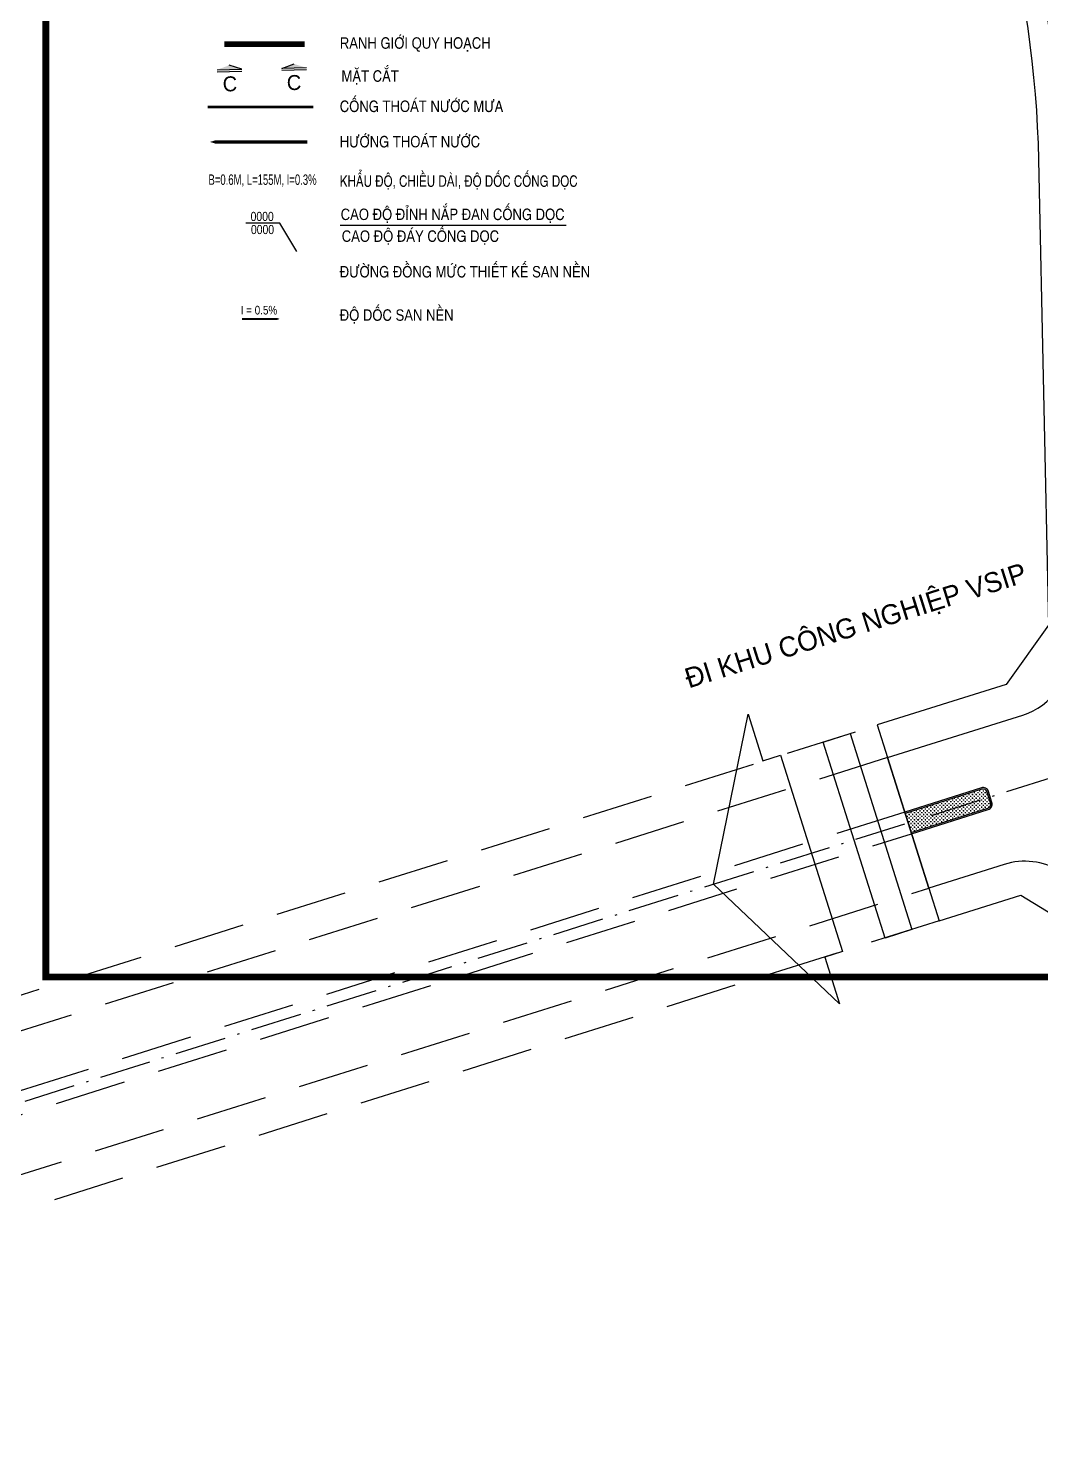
# Model space of a CAD drawing. Header units: metres. Extents: x 563124 to 573994, y 2062953 to 2068466.
# Drawn here: x 567970.8 to 568148.2, y 2065749.5 to 2065997.4 of the extents above; entities that cross this region are included whole.
import ezdxf
from ezdxf.enums import TextEntityAlignment as Align

# ---------------------------------------------------------------- set-up
doc = ezdxf.new("R2010")
doc.units = ezdxf.units.M
doc.linetypes.add('ACAD_ISO10W100', pattern=[18.5, 12, -3, 0.5, -3])
doc.linetypes.add('HIDDEN', pattern=[0.375, 0.25, -0.125])
doc.layers.get('0').update_dxf_attribs({"linetype": 'CONTINUOUS'})
for name, color, linetype in [('BoThamCo', 94, 'CONTINUOUS'), ('chu', 7, 'CONTINUOUS'), ('do doc SN', 3, 'CONTINUOUS'), ('ghi_chu', 7, 'CONTINUOUS'), ('ghinut', 86, 'CONTINUOUS'), ('hacth sdd', 8, 'CONTINUOUS'), ('Khung ban ve', 7, 'CONTINUOUS'), ('LogDg', 7, 'CONTINUOUS'), ('LogDg phu', 7, 'CONTINUOUS'), ('MC', 7, 'CONTINUOUS'), ('RANHGIOI', 2, 'HIDDEN'), ('thoatnuoc', 3, 'CONTINUOUS'), ('TimDg', 222, 'CONTINUOUS'), ('TNuoc', 7, 'CONTINUOUS'), ('ViaHeS', 32, 'CONTINUOUS'), ('ViaHeSphu', 32, 'CONTINUOUS')]:
    doc.layers.add(name, color=color, linetype=linetype)
for name, color, linetype, lineweight in [('datKeSog', 251, 'CONTINUOUS', 13), ('datMatNc', 150, 'CONTINUOUS', 13), ('TEXT', 31, 'CONTINUOUS', 25), ('TN', 3, 'CONTINUOUS', 5)]:
    doc.layers.add(name, color=color, linetype=linetype, lineweight=lineweight)
doc.styles.add('avantH', font='VHAVAN.ttf', dxfattribs={"height": 10})
doc.styles.add('IN', font='VHARIALN.ttf')
doc.styles.add('solo', font='VHARIALN.ttf')
doc.styles.add('text', font='VHARIALN.ttf')
doc.styles.add('VnBlackH', font='VHBLACK.ttf')
doc.linetypes.add('TN_WATER_SUPPLY', pattern='A,0.5,-0.2,["TN",Standard,S=0.1,R=0,X=-0.1,Y=-0.05],-0.2', length=0.9)
doc.dimstyles.new('kichthuocnut', dxfattribs={"dimtxt": 1.1, "dimasz": 0.5, "dimexe": 0.5, "dimexo": 0.5, "dimgap": 0.5, "dimtad": 1, "dimzin": 0, "dimdsep": 46, "dimtxsty": 'solo', "dimblk": 'BOXFILLED', "dimcen": 0.09, "dimdle": 1, "dimclrd": 256, "dimclre": 256, "dimclrt": 7, "dimadec": 0, "dimazin": 0, "dimtfac": 1, "dimtix": 1, "dimtofl": 0, "dimtmove": 1, "dimatfit": 3, "dimldrblk": 'ARCHTICK', "dimfxl": 1, "dimtfill": 1, "dimtfillclr": 2, "dimtolj": 1, "dimtzin": 0, "dimlwd": -1, "dimlwe": -1, "dimarcsym": 0})

# ---------------------------------------------------------------- blocks, each defined once
blk = doc.blocks.new('_BoxFilled')
at = {"color": 0, "linetype": 'ByBlock', "lineweight": -2}
blk.add_line((-0.5, 0), (-1, 0), dxfattribs=at)
at = {"color": 0, "linetype": 'ByBlock'}
blk.add_solid([(-0.5, 0.5), (0.5, 0.5), (-0.5, -0.5), (0.5, -0.5)], dxfattribs=at)
blk = doc.blocks.new('mt')
at = {"layer": 'TN', "linetype": 'Continuous'}
blk.add_lwpolyline([(6346.931571949535, -0.01678922632709146, 566.9291350990534, 566.9291350990534, 0), (-7038.645866118532, -0.01678922632709146, 2267.716540396214, 0, 0), (-10714.44231449445, -0.01678922632709146, 0, 0, 0)], format="xyseb", dxfattribs=at)

msp = doc.modelspace()

# ---------------------------------------------------------------- hatches: boundary and pattern name
at = {"layer": 'hacth sdd'}
h = msp.add_hatch(dxfattribs=at)
h.set_pattern_fill('DASH', color=152, scale=0.5, style=0)
h.set_pattern_definition([(0, (0, 0), (1.5875, 1.5875), [1.5875, -1.5875])])
edge = h.paths.add_edge_path()
edge.add_line((568183.6201683327, 2065918.921055044), (568168.8181398355, 2066044.597950605))
edge.add_arc((568024.8134988274, 2066027.63730887), 144.9999999997729, 6.717261423255472, 34.05897894871769)
edge.add_line((568144.9404182411, 2066108.843978744), (568098.1901080231, 2066178.000499469))
edge.add_line((568098.1901080231, 2066178.000499469), (568085.0913842997, 2066201.596774492))
edge.add_arc((568202.2502013814, 2066266.633776105), 133.9999999954225, 200.0084056628792, 209.035455693567, ccw=False)
edge.add_line((568076.3381152166, 2066220.784604287), (568071.4225555877, 2066234.283831054))
edge.add_arc((568197.3346417545, 2066280.133002879), 133.9999999997454, 170.7022042001583, 200.0084056654896, ccw=False)
edge.add_line((568065.0951427778, 2066301.782827597), (568070.2285092395, 2066333.137991798))
edge.add_line((568070.2285092395, 2066333.137991798), (568075.3908017699, 2066383.853710804))
edge.add_arc((567886.8530623493, 2066414.423643979), 191.0000000004416, 350.7900851439517, 357.9800821339687)
edge.add_line((568077.7343815274, 2066407.691483183), (568080.4256581354, 2066483.99899346))
edge.add_line((568080.4256581354, 2066483.99899346), (568080.6457711871, 2066490.814411395))
edge.add_line((568080.6457711871, 2066490.814411395), (568076.7772794547, 2066494.780576226))
edge.add_line((568076.7772794547, 2066494.780576226), (568057.0791909866, 2066494.635737341))
edge.add_line((568057.0791909866, 2066494.635737341), (568051.8839304355, 2066489.606287584))
edge.add_line((568051.8839304355, 2066489.606287584), (568042.8667809778, 2066263.069308326))
edge.add_arc((568132.2959639548, 2066259.509640887), 89.50000000112202, 177.7205840143957, 210.7173070783)
edge.add_line((568055.352991614, 2066213.79280583), (568139.856352352, 2066071.57080512))
edge.add_arc((567955.4122950307, 2065970.128014746), 210.4999999999731, 1.2450517960169236, 28.810450033350207, ccw=False)
edge.add_line((568165.8625975254, 2065974.701873059), (568167.5880580689, 2065895.310761973))
edge.add_line((568167.5880580689, 2065895.310761973), (568172.3432413975, 2065891.903232982))
edge.add_line((568172.3432413975, 2065891.903232982), (568183.4382738377, 2065895.402493342))
edge.add_line((568183.4382738377, 2065895.402493342), (568186.5903919834, 2065900.513268813))
edge.add_line((568186.5903919834, 2065900.513268813), (568183.6201683327, 2065918.921055044))
h = msp.add_hatch(dxfattribs=at)
h.set_pattern_fill('CROSS', color=64, scale=0.05, style=0)
h.set_pattern_definition([(0, (568124.4922125977, 2065856.434559209), (0.3175, 0.3175), [0.15875, -0.4762500000000001]), (90, (568124.5715875977, 2065856.355184209), (-0.3175, 0.3175), [0.15875, -0.4762500000000001])])
edge = h.paths.add_edge_path()
edge.add_arc((568138.7502634323, 2065861.38579943), 0.75000000039755, 287.5047442937333, 377.5047442990833)
edge.add_line((568139.4655324684, 2065861.611388008), (568138.8639764291, 2065863.518729299))
edge.add_arc((568138.1487073932, 2065863.293140721), 0.7500000000234844, 17.50474432139668, 107.504744307565)
edge.add_line((568137.9231188158, 2065864.008409757), (568124.4922125977, 2065859.772438572))
edge.add_line((568124.4922125977, 2065859.772438572), (568125.5449457916, 2065856.434559209))
edge.add_line((568125.5449457916, 2065856.434559209), (568138.9758520096, 2065860.670530394))
at = {"layer": 'MC', "linetype": 'Continuous', "extrusion": (1.136646169905575e-10, -4.397725141815303e-09, 1)}
msp.add_hatch(color=6, dxfattribs=at).paths.add_polyline_path([(568006.0710226977, 2065990.902558955), (568008.2625164178, 2065990.234458839), (568003.9169676525, 2065990.122142817)])
at = {"layer": 'MC', "linetype": 'Continuous', "extrusion": (1.136645490485583e-10, -4.397725143571346e-09, 1)}
msp.add_hatch(color=6, dxfattribs=at).paths.add_polyline_path([(568017.4117229463, 2065991.135413971), (568015.2576679, 2065990.354997833), (568019.6032166653, 2065990.467313854)])

# ---------------------------------------------------------------- linework, layer by layer
at = {"layer": 'BoThamCo'}
msp.add_lwpolyline([(568138.9758520096, 2065860.670530394, 0.4142135624340024), (568139.4655324684, 2065861.611388008), (568138.8639764291, 2065863.518729299, 0.4142135623481141), (568137.9231188158, 2065864.008409757), (568124.4922125977, 2065859.772438572), (568125.5449457916, 2065856.434559209)], format="xyb", close=True, dxfattribs=at)
at = {"layer": 'chu', "color": 7, "linetype": 'Continuous', "ltscale": 15}
msp.add_line((568025.4698331136, 2065962.897440964, -8.344186311921081e-08), (568065.0746307239, 2065962.897440964, -8.344186311921081e-08), dxfattribs=at)
at = {"layer": 'datKeSog'}
msp.add_lwpolyline([(568051.8839304355, 2066489.606287584), (568048.7612246759, 2066486.583245415), (568039.8691547329, 2066263.188626788, 0.1449785006139977), (568052.773897567, 2066212.260397956), (568137.2516644283, 2066070.081472601, -0.1207992988462257), (568162.8633058033, 2065974.636687426), (568164.5398766699, 2065897.495066083), (568167.588058069, 2065895.310761973), (568165.8625975254, 2065974.701873059, 0.1208601099268), (568139.856352352, 2066071.57080512), (568055.352991614, 2066213.79280583, -0.144978500596995), (568042.8667809778, 2066263.069308326)], format="xyb", close=True, dxfattribs=at)
at = {"layer": 'datMatNc'}
msp.add_lwpolyline([(568183.6201683327, 2065918.921055044), (568168.8181398355, 2066044.597950605, 0.1198699787168014), (568144.9404182411, 2066108.843978744), (568098.1901080231, 2066178.000499469), (568085.0913842997, 2066201.596774492, -0.03940831778231667), (568076.3381152166, 2066220.784604287), (568071.4225555877, 2066234.283831054, -0.1285739781791055), (568065.0951427778, 2066301.782827597), (568070.2285092395, 2066333.137991798), (568075.3908017699, 2066383.853710804, 0.03138257663283053), (568077.7343815274, 2066407.691483183), (568080.4256581354, 2066483.99899346), (568080.6457711871, 2066490.814411395), (568076.7772794547, 2066494.780576226), (568057.0791909866, 2066494.635737341), (568051.8839304355, 2066489.606287584), (568042.8667809778, 2066263.069308326, 0.144978500596995), (568055.352991614, 2066213.79280583), (568139.856352352, 2066071.57080512, -0.1208601099268), (568165.8625975254, 2065974.701873059), (568167.5880580689, 2065895.310761973), (568172.3432413975, 2065891.903232982), (568183.4382738377, 2065895.402493342), (568186.5903919834, 2065900.513268813)], format="xyb", close=True, dxfattribs=at)
at = {"layer": 'do doc SN', "color": 7, "elevation": -8.344186311921081e-08}
msp.add_lwpolyline([(568008.3064207948, 2065946.449372507, 0.3319999999521919, 0.3319999999521919, 0), (568013.8967270851, 2065946.4493725, 0.8299999998804797, 0, 0), (568014.8763290854, 2065946.449372507, 0, 0, 0)], format="xyseb", dxfattribs=at)
at = {"layer": 'Khung ban ve', "const_width": 1.2}
msp.add_lwpolyline([(567973.9280794318, 2066641.109092405), (569223.9280794318, 2066641.109092405), (569223.9280794318, 2065831.109092405), (567973.9280794318, 2065831.109092405)], close=True, dxfattribs=at)
at = {"layer": 'LogDg'}
for points in [[(568045.188604878, 2066491.114154764), (568036.1221219269, 2066263.337774866, 0.1449785006141449), (568049.5500300109, 2066210.344888107), (568133.9955428395, 2066068.220247376, -0.120721405446996), (568159.1141911512, 2065974.555205381), (568160.7765047523, 2065898.069582814, 0.4999972063578449), (568176.3830888772, 2065886.886020754), (568184.0826050598, 2065889.31436983, 0.3722012688619736), (568192.3199572255, 2065902.670232601), (568189.5639809998, 2065919.750233027), (568174.7769525672, 2066045.299770262, 0.1198699787172776), (568149.9111873204, 2066112.204254739), (568103.3082810397, 2066181.142724645), (568090.3373014865, 2066204.508879035, -0.0394083177976418), (568081.9759698212, 2066222.837552279), (568077.0604101897, 2066236.336779054, -0.1285739781631975), (568071.0163143739, 2066300.81343246), (568076.1791778276, 2066332.348767519), (568081.3420762167, 2066383.07043864, 0.0311547668504222)], [(568275.0823982375, 2065841.639260481, -0.1098508434394714), (568264.8417057456, 2065873.91856557), (568264.2863700383, 2065880.185380674, 0.4849671442629072), (568253.7723415798, 2065887.063529975), (568213.2814197191, 2065873.474975447, 0.367009995740145), (568205.252533348, 2065860.186960457), (568213.0785627802, 2065811.685603736), (568207.1551780794, 2065810.729824639), (568200.0478888282, 2065854.7768314, 0.4575121343061496), (568184.5917021884, 2065864.309577779), (568172.1433342944, 2065860.383489185, 0.375227047875502), (568163.9269503753, 2065846.901924934, 0.0494446077986198), (568174.2324779166, 2065809.579214345), (568179.0768881324, 2065795.119904572), (568171.965407385, 2065792.737292226), (568167.1740316963, 2065807.038307672, -0.0442762420745262), (568157.259776039, 2065841.661338445, 0.4483491219588146), (568141.8671922563, 2065850.834725481), (568128.6279896891, 2065846.659215695), (568121.409168812, 2065869.547781732), (568145.0901506677, 2065877.016522496, 0.3333358165575122), (568153.4779003187, 2065888.721569589), (568151.6159618458, 2065974.392241321, 0.120558977139746), (568127.4823963504, 2066064.499317227)]]:
    msp.add_lwpolyline(points, format="xyb", dxfattribs=at)
at = {"layer": 'LogDg', "ltscale": 0.75}
for points in [[(568110.4120262641, 2065834.583832077), (568112.9960376006, 2065826.390760774), (568090.9277621275, 2065847.393786836), (568096.9742329742, 2065877.179548202), (568099.5582443067, 2065868.986476897), (568102.6794143314, 2065869.97086217), (568113.5331962851, 2065835.568217354)], [(568114.835999959, 2065873.766010155), (568125.664237951, 2065839.43313993), (568121.0080268861, 2065837.886787427), (568110.1542449283, 2065872.289432245)]]:
    msp.add_lwpolyline(points, close=True, dxfattribs=at)
at = {"layer": 'LogDg'}
msp.add_lwpolyline([(568139.0510482022, 2065860.432107382, 0.414213562459298), (568139.7039554805, 2065861.6865842), (568139.1023994412, 2065863.593925491, 0.4142135623743699), (568137.8479226234, 2065864.24683277), (568124.4170164054, 2065860.010861584), (568125.6201419841, 2065856.196136199)], format="xyb", close=True, dxfattribs=at)
at = {"layer": 'LogDg phu', "linetype": 'HIDDEN', "ltscale": 50}
for points in [[(568121.409168812, 2065869.547781731), (567839.8815684333, 2065780.756840625, -0.3885952892119609), (567809.275189152, 2065795.007400011), (567793.9709257017, 2065831.843864622), (567775.264984491, 2065876.864723126), (567764.4249333385, 2065902.955846242), (567747.281988876, 2065944.214712572), (567729.2232768235, 2065987.679141002), (567710.464687371, 2066038.557694003), (567709.9613827929, 2066054.871221176, -0.3491088883845632), (567718.8925676671, 2066066.843741356), (568010.5497664135, 2066143.842634098)], [(568171.9654073849, 2065792.737292225), (568193.0167068782, 2065729.904615605, -0.4085812435176516), (568188.1182599403, 2065719.827957144), (567831.8561018949, 2065592.781168764, -0.5249747262411383), (567821.1706275612, 2065600.479249175), (567822.6236573436, 2065671.833480155), (567822.0686766575, 2065731.411147348, -0.329890677393226), (567839.5479728384, 2065755.486319626), (568128.6279896891, 2065846.659215694)]]:
    msp.add_lwpolyline(points, format="xyb", dxfattribs=at)
at = {"layer": 'LogDg phu', "linetype": 'HIDDEN', "ltscale": 50, "elevation": 2.6014947e-09}
msp.add_lwpolyline([(568124.417016405, 2065860.010861584), (567831.5399723656, 2065767.640421408, 1.000000000027756), (567832.7430979447, 2065763.825696021), (568125.620141984, 2065856.196136197)], format="xyb", dxfattribs=at)
at = {"layer": 'MC', "color": 6, "linetype": 'Continuous'}
for p, q in [((568003.9169676505, 2065990.122142818, 1.593607949586559e-09), (568008.262516417, 2065990.234458838, 1.593607808517881e-09)), ((568003.9263273191, 2065989.760013754), (568008.2718760855, 2065989.872329775)), ((568008.262516417, 2065990.234458838, 1.593607808517881e-09), (568006.0710226966, 2065990.902558956, 4.780823780502177e-09)), ((568015.2576679008, 2065990.354997833, 1.593607808517881e-09), (568017.4117229475, 2065991.135413971, 4.780823780502177e-09)), ((568019.6032166672, 2065990.467313854, 1.593607949586559e-09), (568015.2576679008, 2065990.354997833, 1.593607808517881e-09)), ((568019.6125763353, 2065990.10518479), (568015.2670275689, 2065989.99286877))]:
    msp.add_line(p, q, dxfattribs=at)
at = {"layer": 'RANHGIOI', "color": 1, "ltscale": 9, "const_width": 1, "elevation": -8.344186311921081e-08}
msp.add_lwpolyline([(568019.2905101014, 2065994.59611114), (568005.1978376381, 2065994.59611114)], dxfattribs=at)
at = {"layer": 'thoatnuoc', "linetype": 'TN_WATER_SUPPLY', "ltscale": 10, "const_width": 0.4545454544816536, "elevation": -8.344186311921081e-08}
msp.add_lwpolyline([(568002.2909336971, 2065983.601213148), (568020.7964445893, 2065983.601213148)], dxfattribs=at)
at = {"layer": 'TimDg', "linetype": 'ACAD_ISO10W100', "ltscale": 0.75, "elevation": 3.0256135e-09}
msp.add_lwpolyline([(568198.5799684294, 2065725.103991018), (568170.7033791732, 2065808.308389804, -0.0775633036579484), (568157.666223316, 2065868.59439549), (568155.3650764982, 2065974.473723357, 0.1206413327394175), (568130.7391229575, 2066066.359524186), (568046.3261624569, 2066208.429378254, -0.1449785005982187), (568032.3750891204, 2066263.486922942), (568043.3960499765, 2066540.365463395), (568056.7464521006, 2066694.889877784, 0.1449760631665937), (568045.3645630765, 2066750.534412745), (567960.3018219627, 2066910.122403926, 0.0564276878624258), (567947.5523202029, 2066928.660871572), (567882.5470984769, 2067003.501891029)], format="xyb", dxfattribs=at)
at = {"layer": 'TimDg', "linetype": 'ACAD_ISO10W100', "ltscale": 0.75}
for points in [[(569579.458327795, 2066552.489101444), (569316.6908584707, 2066388.630738333, -0.0121560828798097), (569316.4815255365, 2066388.50716488), (569007.7068141839, 2066216.212450042), (568836.948536262, 2066116.998506182, -0.0506837863320612), (568652.7276902705, 2066033.6086813), (568203.7804233594, 2065882.944183276), (567811.8071871288, 2065759.319812214)], [(569579.4583277953, 2066552.489101444), (569316.690858471, 2066388.630738333, -0.0121560828798097), (569316.4815255367, 2066388.50716488), (569007.7068141841, 2066216.212450042), (568836.9485362623, 2066116.998506182, -0.0506837863320612), (568652.7276902708, 2066033.6086813), (568203.7804233596, 2065882.944183276), (567811.807187129, 2065759.319812214)]]:
    msp.add_lwpolyline(points, format="xyb", dxfattribs=at)
at = {"layer": 'ViaHeS'}
msp.add_lwpolyline([(568057.0791909861, 2066494.635737341), (568048.7612246759, 2066486.583245415), (568039.869154733, 2066263.188626789, 0.1449785006445924), (568052.7738975727, 2066212.260397946), (568137.2516644284, 2066070.081472602, -0.1207992988297231), (568162.863305803, 2065974.63668744), (568164.5398766699, 2065897.495066084), (568172.3432413979, 2065891.903232982), (568183.4382738377, 2065895.402493342), (568188.999042558, 2065904.418602214), (568186.5920746663, 2065919.335644036), (568171.7975462013, 2066044.948860434, 0.1198699787173041), (568147.4258027808, 2066110.524116741), (568100.749194533, 2066179.571612054), (568087.7143428951, 2066203.052826761, -0.03940831779749299), (568079.1570425191, 2066221.811078284), (568074.2414828874, 2066235.310305058, -0.1285739781631532), (568068.0557285759, 2066301.298130029), (568073.2038435335, 2066332.743379659), (568078.366404396, 2066383.461734827, 0.031267349860004), (568080.7325174309, 2066407.585742439), (568083.4239510179, 2066483.897703655), (568083.5511336674, 2066487.835693256), (568076.7772794547, 2066494.780576225)], format="xyb", close=True, dxfattribs=at)
at = {"layer": 'ViaHeS', "elevation": 3.0256135e-09}
msp.add_lwpolyline([(568124.2253541804, 2066062.63964137, -0.1204742280587071), (568147.8668471933, 2065974.310759285), (568149.6384777904, 2065892.795292557), (568142.1827697514, 2065882.390903141), (568119.6044601987, 2065875.269934004), (568130.4326981906, 2065840.937063779), (568144.7380789095, 2065845.448835324), (568153.7675006611, 2065839.978545641, 0.0429791116498048), (568163.6444423201, 2065805.768947546), (568168.4096670118, 2065791.545986054), (568182.632628505, 2065796.311210745), (568177.761320742, 2065810.85080273, -0.045575623263717), (568168.1652667193, 2065844.53091994), (568174.475308953, 2065854.827631242), (568189.2342225394, 2065859.482442441), (568197.0251424898, 2065854.677320346), (568204.1934857288, 2065810.251935089), (568216.0402551306, 2065812.163493285), (568208.5975220841, 2065858.289393222), (568214.1187129319, 2065867.427107141)], format="xyb", dxfattribs=at)
at = {"layer": 'ViaHeSphu', "linetype": 'HIDDEN', "ltscale": 50}
msp.add_lwpolyline([(567716.1810699014, 2066047.843073574), (567716.4317481108, 2066039.717882657), (567734.8107481108, 2065989.868882657), (567752.8227481105, 2065946.516882658), (567769.9657481104, 2065905.257882658), (567780.8057481105, 2065879.166882659), (567799.5117481106, 2065834.145882657), (567808.1805634841, 2065813.280552434, -0.0174026163629556), (567814.585712669, 2065796.210250393), (567835.6569640579, 2065785.715782392), (568119.6044601985, 2065875.269934003)], format="xyb", dxfattribs=at)
msp.add_lwpolyline([(568130.4326981904, 2065840.937063778), (567840.4055507972, 2065749.465452012), (567827.6066942061, 2065730.839830155)], dxfattribs=at)

# ---------------------------------------------------------------- block references
at = {"layer": 'thoatnuoc', "xscale": 0.001000000000203727, "yscale": 0.0009999999999763531, "zscale": 0.001}
msp.add_blockref('mt', (568013.404561849, 2065977.467330602, -8.344186311921081e-08), dxfattribs=at)

# ---------------------------------------------------------------- texts
at = {"layer": 'do doc SN', "color": 7, "style": 'IN'}
msp.add_text('i = 0.5%%%', height=1.509090908873599, rotation=359.9999987093344, dxfattribs=at).set_placement((568008.0675206439, 2065947.228337806, -8.344186311921081e-08))
at = {"layer": 'ghi_chu', "style": 'avantH'}
msp.add_text('®i khu c«ng nghiÖp vsip', height=3.5, rotation=17.50474430049062, dxfattribs=at).set_placement((568086.5777033485, 2065881.669450018))
at = {"layer": 'ghinut', "color": 7, "ltscale": 75, "style": 'text'}
for p in [(568011.8273566138, 2065963.612765836, -8.344186311921081e-08), (568011.8876464156, 2065961.321000714, -8.344186311921081e-08)]:
    msp.add_text('0000', height=1.59090909068, rotation=359.9999805849872, dxfattribs=at).set_placement(p, align=Align.CENTER)
at = {"layer": 'MC', "style": 'VnBlackH'}
for rotation, p in [(1.480549794793868, (568017.4415698706, 2065986.56653234, -8.344186311921081e-08)), (1.480549901646359, (568006.2089949981, 2065986.336471957, -8.344186311921081e-08))]:
    msp.add_text('c', height=2.625000000000001, rotation=rotation, dxfattribs=at).set_placement(p, align=Align.CENTER)
at = {"layer": 'TEXT', "color": 0, "linetype": 'Continuous', "ltscale": 10, "style": 'text'}
for s, p in [('ranh giíi quy ho¹ch', (568025.4330319844, 2065994.810280461, -8.344186311921081e-08)), ('mÆt c¾t', (568025.734367568, 2065989.025566129, -8.344186311921081e-08)), ('cèng tho¸t n\xadíc m\xada', (568025.4240614291, 2065983.720551648, -8.344186311921081e-08)), ('h\xadíng tho¸t n\xadíc', (568025.4240614291, 2065977.518424941, -8.344186311921081e-08)), ('cao ®é ®Ønh n¾p ®an cèng däc', (568025.5857909779, 2065964.780231507, -8.344186311921081e-08)), ('cao ®é ®¸y cèng däc', (568025.7699893828, 2065960.956265553, -8.344186311921081e-08)), ('®\xadêng ®ång møc thiÕt kÕ san nÒn', (568025.4240614291, 2065954.718441834, -8.344186311921081e-08)), ('®é dèc san nÒn', (568025.4240614291, 2065947.124579848, -8.344186311921081e-08))]:
    msp.add_text(s, height=1.999999999712, dxfattribs=at).set_placement(p, align=Align.MIDDLE_LEFT)
at = {"layer": 'TEXT', "color": 0, "linetype": 'Continuous', "ltscale": 10, "style": 'text', "width": 0.89}
msp.add_text('khÈu ®é, chiÒu dµi, ®é dèc cèng däc', height=1.999999999712, dxfattribs=at).set_placement((568025.4240614291, 2065970.604661016, -8.344186311921081e-08), align=Align.MIDDLE_LEFT)
at = {"layer": 'TNuoc', "color": 7, "linetype": 'ByBlock', "style": 'text', "width": 0.8}
msp.add_text('b=0.6m, l=155m, i=0.3%%%', height=1.81818181792, dxfattribs=at).set_placement((568011.8897553374, 2065970.858631507, -8.547089157346408e-08), align=Align.MIDDLE_CENTER)

# ---------------------------------------------------------------- leaders
at = {"layer": 'ghinut'}
msp.add_leader([(568017.8873802571, 2065958.280148601, -8.344186311921081e-08), (568014.946078451, 2065963.226721511, -8.344186311921081e-08), (568008.9500225518, 2065963.226721511, -8.344186311921081e-08)], dimstyle='kichthuocnut', override={"dimasz": 1, "dimclrd": 256, "dimldrblk": 'None'}, dxfattribs=at)

doc.saveas('drawing.dxf')
